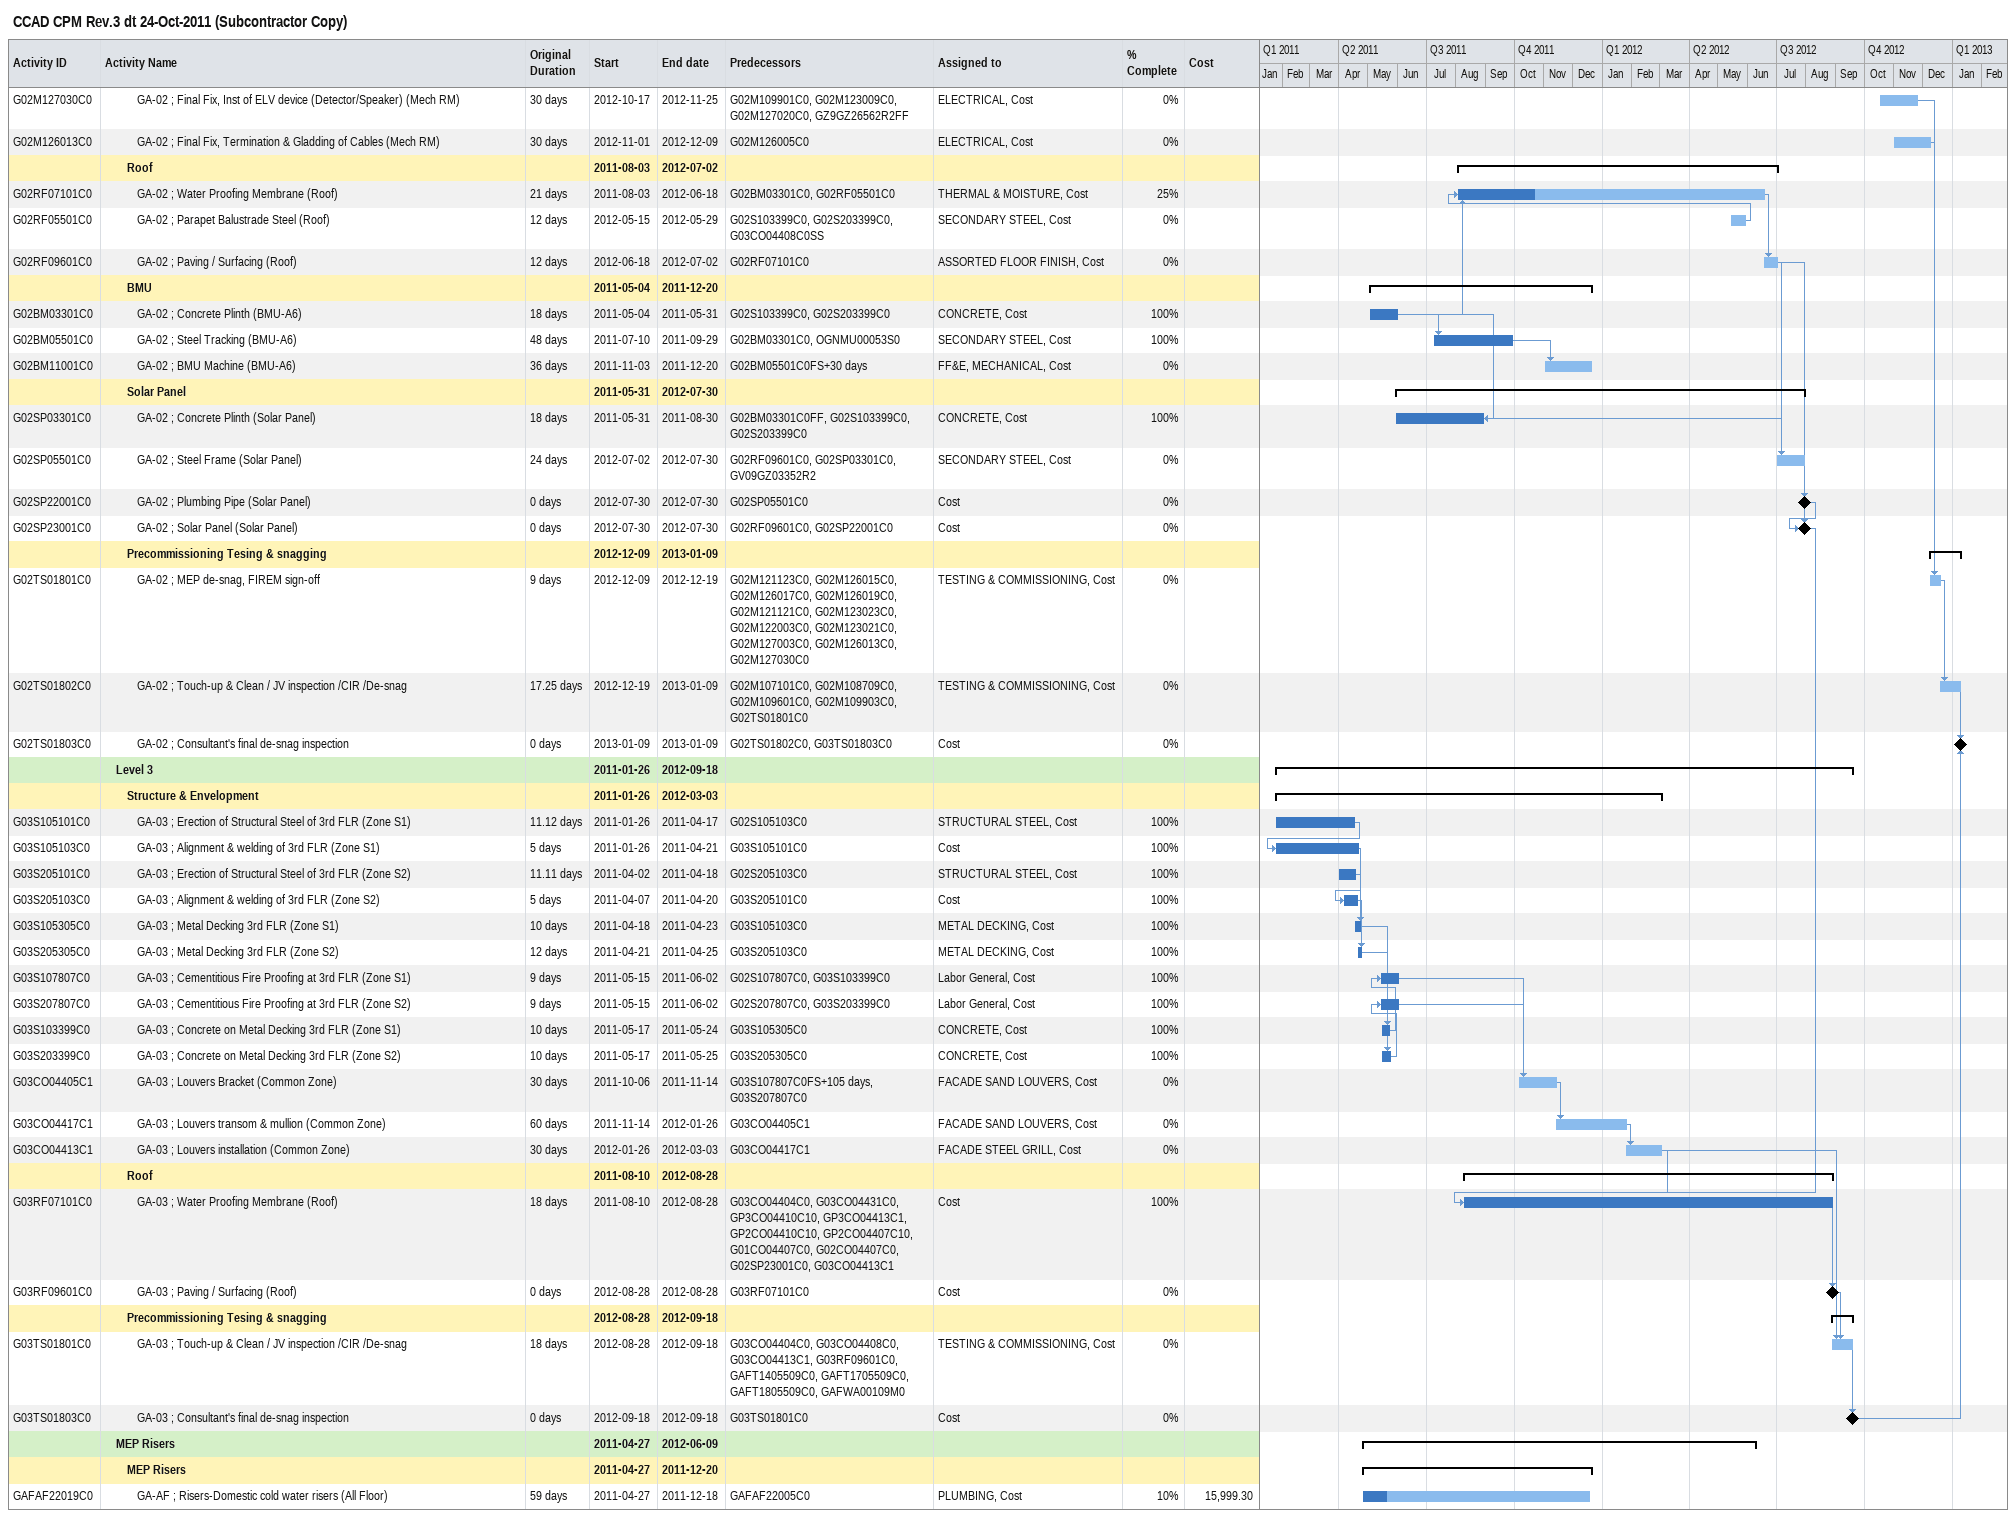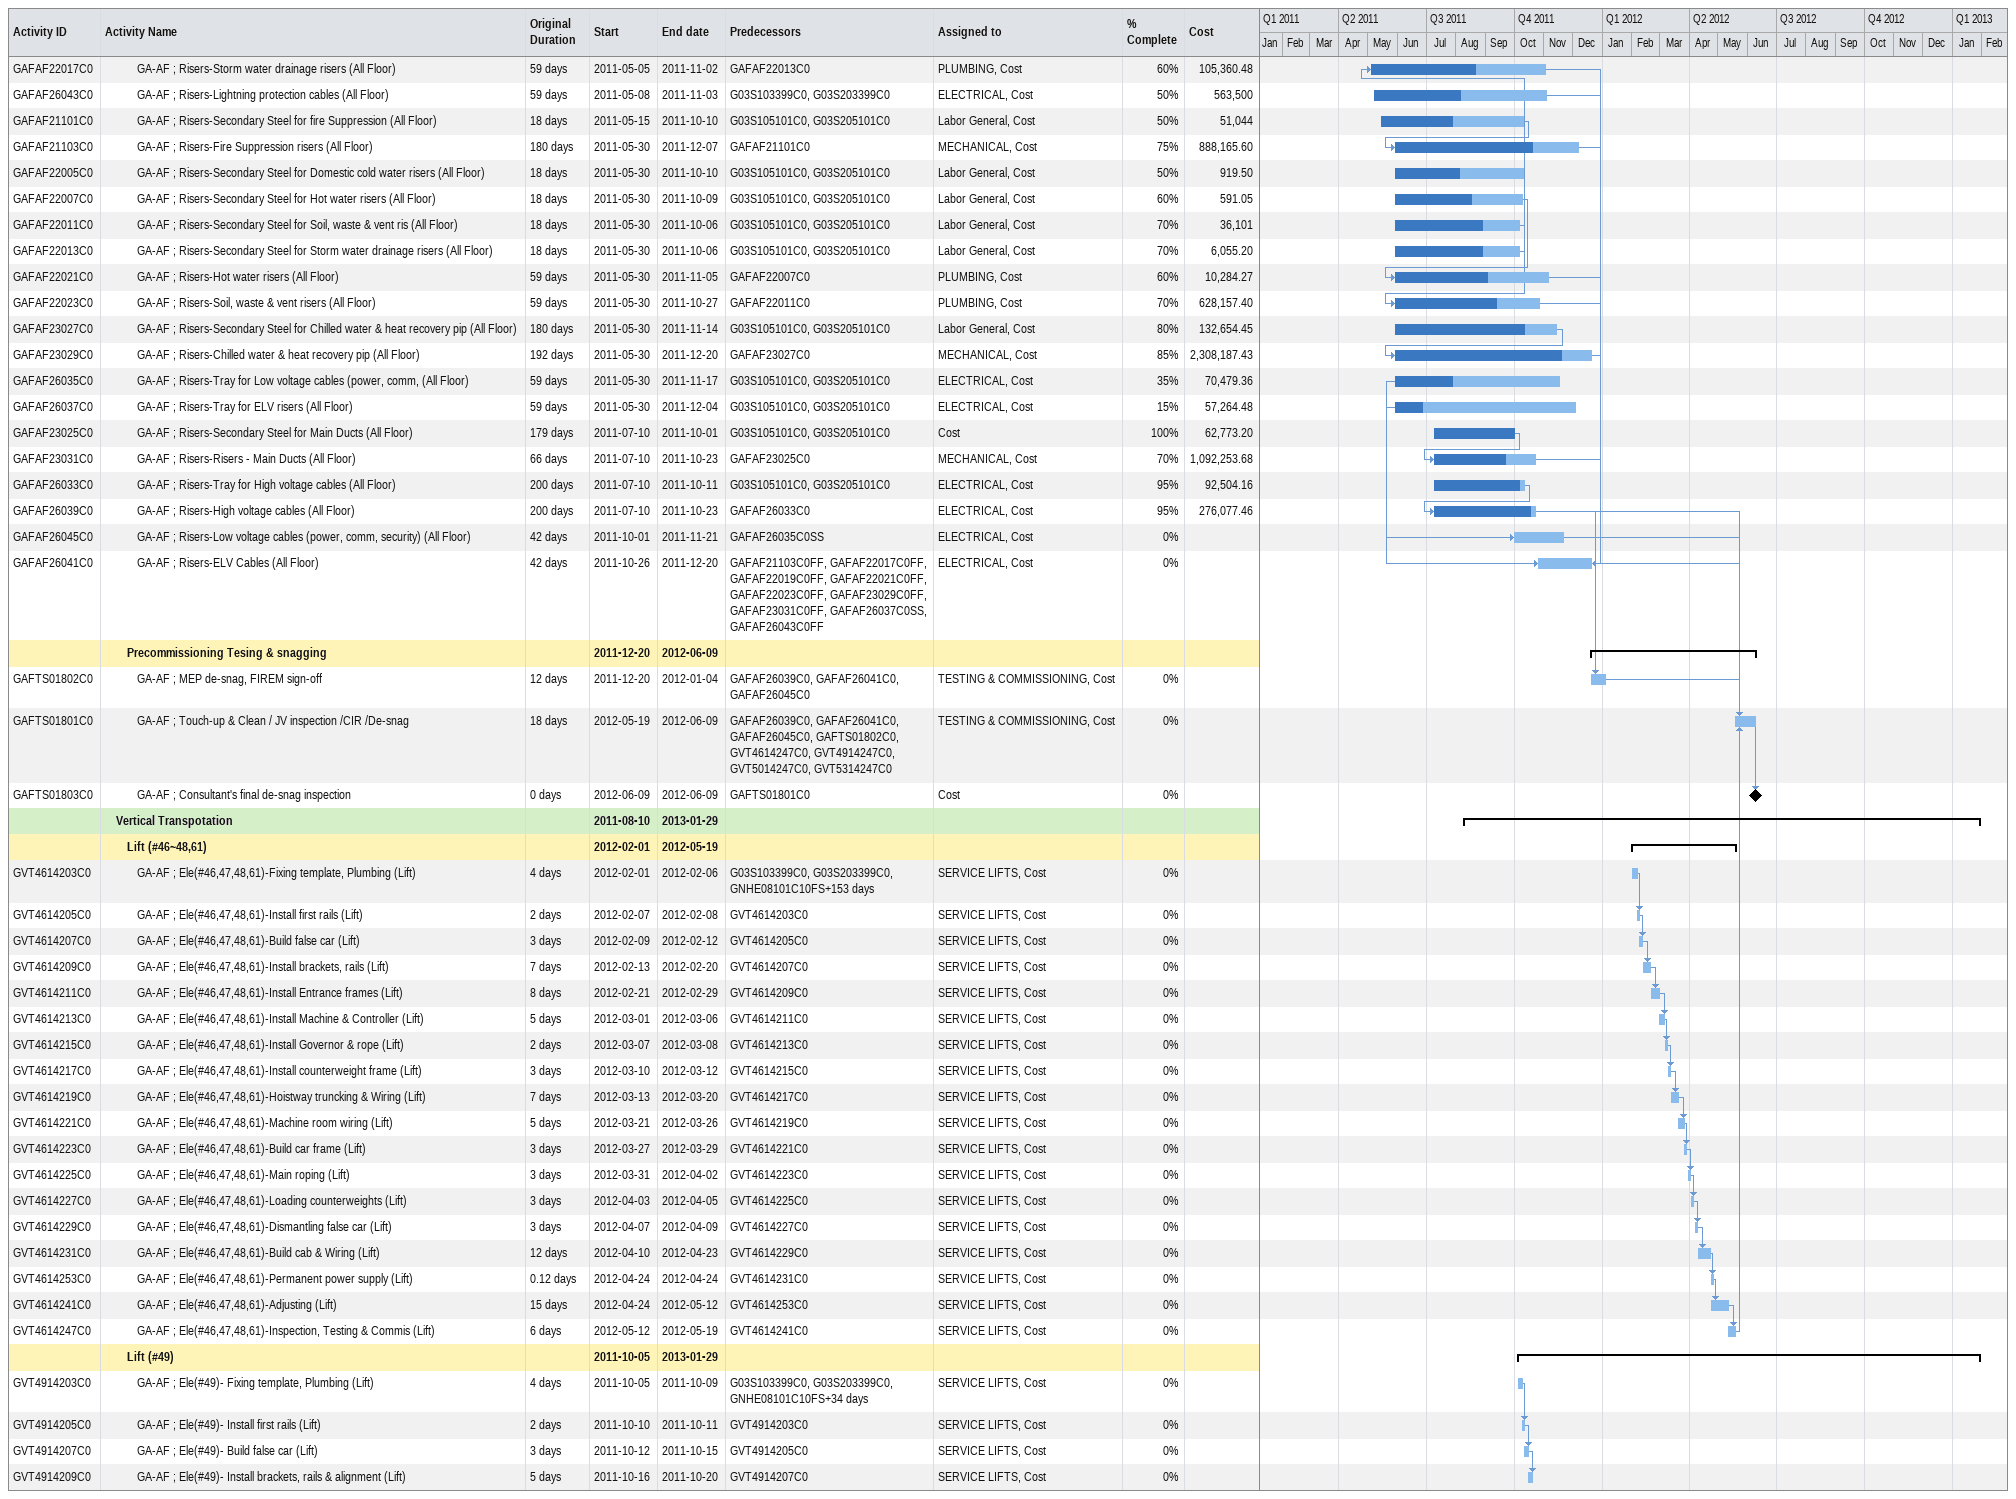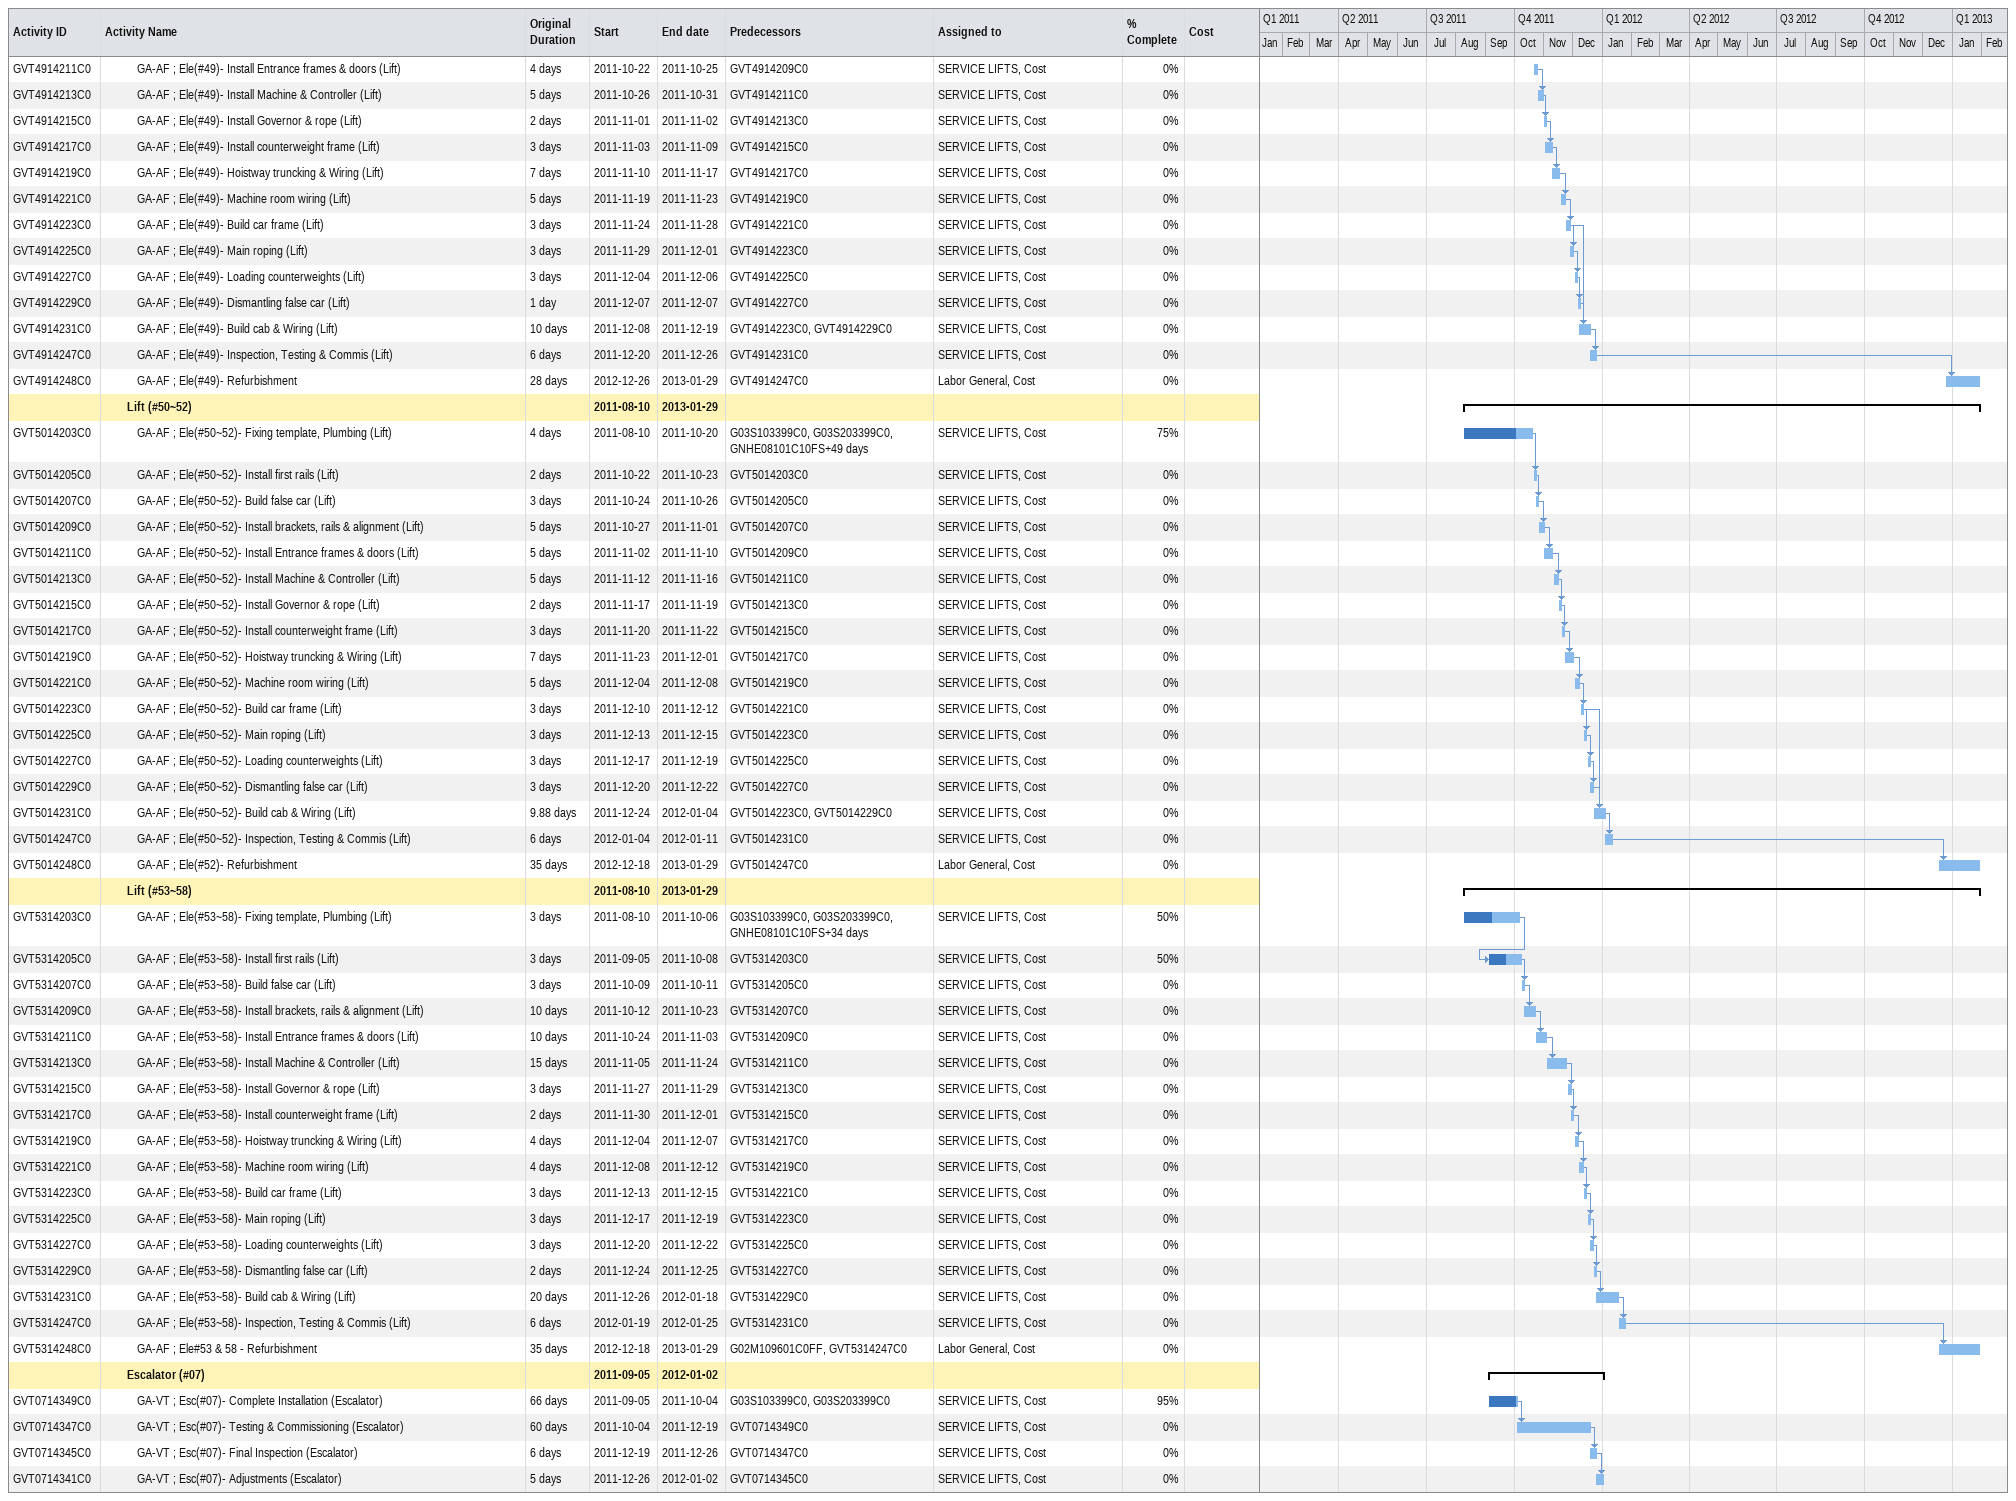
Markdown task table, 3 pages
CCAD CPM Rev.3 dt 24-Oct-2011 (Subcontractor Copy)

| ID | Level | Task | Original duration | Start | Finish | Predecessors | Resources | % complete | Cost |
|---|---|---|---|---|---|---|---|---|---|
| G02M127030C0 | 4 | GA-02 ; Final Fix, Inst of ELV device (Detector/Speaker) (Mech RM) | 30d | 2012-10-17 | 2012-11-25 | G02M109901C0, G02M123009C0, G02M127020C0, GZ9GZ26562R2FF | ELECTRICAL, Cost | 0 |  |
| G02M126013C0 | 4 | GA-02 ; Final Fix, Termination & Gladding of Cables (Mech RM) | 30d | 2012-11-01 | 2012-12-09 | G02M126005C0 | ELECTRICAL, Cost | 0 |  |
|  | 3 | **Roof** |  | 2011-08-03 | 2012-07-02 |  |  |  |  |
| G02RF07101C0 | 4 | GA-02 ; Water Proofing Membrane (Roof) | 21d | 2011-08-03 | 2012-06-18 | G02BM03301C0, G02RF05501C0 | THERMAL & MOISTURE, Cost | 25 |  |
| G02RF05501C0 | 4 | GA-02 ; Parapet Balustrade Steel (Roof) | 12d | 2012-05-15 | 2012-05-29 | G02S103399C0, G02S203399C0, G03CO04408C0SS | SECONDARY STEEL, Cost | 0 |  |
| G02RF09601C0 | 4 | GA-02 ; Paving / Surfacing (Roof) | 12d | 2012-06-18 | 2012-07-02 | G02RF07101C0 | ASSORTED FLOOR FINISH, Cost | 0 |  |
|  | 3 | **BMU** |  | 2011-05-04 | 2011-12-20 |  |  |  |  |
| G02BM03301C0 | 4 | GA-02 ; Concrete Plinth (BMU-A6) | 18d | 2011-05-04 | 2011-05-31 | G02S103399C0, G02S203399C0 | CONCRETE, Cost | 100 |  |
| G02BM05501C0 | 4 | GA-02 ; Steel Tracking (BMU-A6) | 48d | 2011-07-10 | 2011-09-29 | G02BM03301C0, OGNMU00053S0 | SECONDARY STEEL, Cost | 100 |  |
| G02BM11001C0 | 4 | GA-02 ; BMU Machine (BMU-A6) | 36d | 2011-11-03 | 2011-12-20 | G02BM05501C0FS+30d | FF&E, MECHANICAL, Cost | 0 |  |
|  | 3 | **Solar Panel** |  | 2011-05-31 | 2012-07-30 |  |  |  |  |
| G02SP03301C0 | 4 | GA-02 ; Concrete Plinth (Solar Panel) | 18d | 2011-05-31 | 2011-08-30 | G02BM03301C0FF, G02S103399C0, G02S203399C0 | CONCRETE, Cost | 100 |  |
| G02SP05501C0 | 4 | GA-02 ; Steel Frame (Solar Panel) | 24d | 2012-07-02 | 2012-07-30 | G02RF09601C0, G02SP03301C0, GV09GZ03352R2 | SECONDARY STEEL, Cost | 0 |  |
| G02SP22001C0 | 4 | GA-02 ; Plumbing Pipe (Solar Panel) | 0d | 2012-07-30 | 2012-07-30 | G02SP05501C0 | Cost | 0 |  |
| G02SP23001C0 | 4 | GA-02 ; Solar Panel (Solar Panel) | 0d | 2012-07-30 | 2012-07-30 | G02RF09601C0, G02SP22001C0 | Cost | 0 |  |
|  | 3 | **Precommissioning Tesing & snagging** |  | 2012-12-09 | 2013-01-09 |  |  |  |  |
| G02TS01801C0 | 4 | GA-02 ; MEP de-snag, FIREM sign-off | 9d | 2012-12-09 | 2012-12-19 | G02M121123C0, G02M126015C0, G02M126017C0, G02M126019C0, G02M121121C0, G02M123023C0, G02M122003C0, G02M123021C0, G02M127003C0, G02M126013C0, G02M127030C0 | TESTING & COMMISSIONING, Cost | 0 |  |
| G02TS01802C0 | 4 | GA-02 ; Touch-up & Clean / JV inspection /CIR /De-snag | 17.25d | 2012-12-19 | 2013-01-09 | G02M107101C0, G02M108709C0, G02M109601C0, G02M109903C0, G02TS01801C0 | TESTING & COMMISSIONING, Cost | 0 |  |
| G02TS01803C0 | 4 | GA-02 ; Consultant's final de-snag inspection | 0d | 2013-01-09 | 2013-01-09 | G02TS01802C0, G03TS01803C0 | Cost | 0 |  |
|  | 2 | **Level 3** |  | 2011-01-26 | 2012-09-18 |  |  |  |  |
|  | 3 | **Structure & Envelopment** |  | 2011-01-26 | 2012-03-03 |  |  |  |  |
| G03S105101C0 | 4 | GA-03 ; Erection of Structural Steel of 3rd FLR (Zone S1) | 11.12d | 2011-01-26 | 2011-04-17 | G02S105103C0 | STRUCTURAL STEEL, Cost | 100 |  |
| G03S105103C0 | 4 | GA-03 ; Alignment & welding of 3rd FLR (Zone S1) | 5d | 2011-01-26 | 2011-04-21 | G03S105101C0 | Cost | 100 |  |
| G03S205101C0 | 4 | GA-03 ; Erection of Structural Steel of 3rd FLR (Zone S2) | 11.11d | 2011-04-02 | 2011-04-18 | G02S205103C0 | STRUCTURAL STEEL, Cost | 100 |  |
| G03S205103C0 | 4 | GA-03 ; Alignment & welding of 3rd FLR (Zone S2) | 5d | 2011-04-07 | 2011-04-20 | G03S205101C0 | Cost | 100 |  |
| G03S105305C0 | 4 | GA-03 ; Metal Decking 3rd FLR (Zone S1) | 10d | 2011-04-18 | 2011-04-23 | G03S105103C0 | METAL DECKING, Cost | 100 |  |
| G03S205305C0 | 4 | GA-03 ; Metal Decking 3rd FLR (Zone S2) | 12d | 2011-04-21 | 2011-04-25 | G03S205103C0 | METAL DECKING, Cost | 100 |  |
| G03S107807C0 | 4 | GA-03 ; Cementitious Fire Proofing at 3rd FLR (Zone S1) | 9d | 2011-05-15 | 2011-06-02 | G02S107807C0, G03S103399C0 | Labor General, Cost | 100 |  |
| G03S207807C0 | 4 | GA-03 ; Cementitious Fire Proofing at 3rd FLR (Zone S2) | 9d | 2011-05-15 | 2011-06-02 | G02S207807C0, G03S203399C0 | Labor General, Cost | 100 |  |
| G03S103399C0 | 4 | GA-03 ; Concrete on Metal Decking 3rd FLR (Zone S1) | 10d | 2011-05-17 | 2011-05-24 | G03S105305C0 | CONCRETE, Cost | 100 |  |
| G03S203399C0 | 4 | GA-03 ; Concrete on Metal Decking 3rd FLR (Zone S2) | 10d | 2011-05-17 | 2011-05-25 | G03S205305C0 | CONCRETE, Cost | 100 |  |
| G03CO04405C1 | 4 | GA-03 ; Louvers Bracket (Common Zone) | 30d | 2011-10-06 | 2011-11-14 | G03S107807C0FS+105d, G03S207807C0 | FACADE SAND LOUVERS, Cost | 0 |  |
| G03CO04417C1 | 4 | GA-03 ; Louvers transom & mullion (Common Zone) | 60d | 2011-11-14 | 2012-01-26 | G03CO04405C1 | FACADE SAND LOUVERS, Cost | 0 |  |
| G03CO04413C1 | 4 | GA-03 ; Louvers installation (Common Zone) | 30d | 2012-01-26 | 2012-03-03 | G03CO04417C1 | FACADE STEEL GRILL, Cost | 0 |  |
|  | 3 | **Roof** |  | 2011-08-10 | 2012-08-28 |  |  |  |  |
| G03RF07101C0 | 4 | GA-03 ; Water Proofing Membrane (Roof) | 18d | 2011-08-10 | 2012-08-28 | G03CO04404C0, G03CO04431C0, GP3CO04410C10, GP3CO04413C1, GP2CO04410C10, GP2CO04407C10, G01CO04407C0, G02CO04407C0, G02SP23001C0, G03CO04413C1 | Cost | 100 |  |
| G03RF09601C0 | 4 | GA-03 ; Paving / Surfacing (Roof) | 0d | 2012-08-28 | 2012-08-28 | G03RF07101C0 | Cost | 0 |  |
|  | 3 | **Precommissioning Tesing & snagging** |  | 2012-08-28 | 2012-09-18 |  |  |  |  |
| G03TS01801C0 | 4 | GA-03 ; Touch-up & Clean / JV inspection /CIR /De-snag | 18d | 2012-08-28 | 2012-09-18 | G03CO04404C0, G03CO04408C0, G03CO04413C1, G03RF09601C0, GAFT1405509C0, GAFT1705509C0, GAFT1805509C0, GAFWA00109M0 | TESTING & COMMISSIONING, Cost | 0 |  |
| G03TS01803C0 | 4 | GA-03 ; Consultant's final de-snag inspection | 0d | 2012-09-18 | 2012-09-18 | G03TS01801C0 | Cost | 0 |  |
|  | 2 | **MEP Risers** |  | 2011-04-27 | 2012-06-09 |  |  |  |  |
|  | 3 | **MEP Risers** |  | 2011-04-27 | 2011-12-20 |  |  |  |  |
| GAFAF22019C0 | 4 | GA-AF ; Risers-Domestic cold water risers (All Floor) | 59d | 2011-04-27 | 2011-12-18 | GAFAF22005C0 | PLUMBING, Cost | 10 | 15999.30 |
| GAFAF22017C0 | 4 | GA-AF ; Risers-Storm water drainage risers (All Floor) | 59d | 2011-05-05 | 2011-11-02 | GAFAF22013C0 | PLUMBING, Cost | 60 | 105360.48 |
| GAFAF26043C0 | 4 | GA-AF ; Risers-Lightning protection cables (All Floor) | 59d | 2011-05-08 | 2011-11-03 | G03S103399C0, G03S203399C0 | ELECTRICAL, Cost | 50 | 563500 |
| GAFAF21101C0 | 4 | GA-AF ; Risers-Secondary Steel for fire Suppression (All Floor) | 18d | 2011-05-15 | 2011-10-10 | G03S105101C0, G03S205101C0 | Labor General, Cost | 50 | 51044 |
| GAFAF21103C0 | 4 | GA-AF ; Risers-Fire Suppression risers (All Floor) | 180d | 2011-05-30 | 2011-12-07 | GAFAF21101C0 | MECHANICAL, Cost | 75 | 888165.60 |
| GAFAF22005C0 | 4 | GA-AF ; Risers-Secondary Steel for Domestic cold water risers (All Floor) | 18d | 2011-05-30 | 2011-10-10 | G03S105101C0, G03S205101C0 | Labor General, Cost | 50 | 919.50 |
| GAFAF22007C0 | 4 | GA-AF ; Risers-Secondary Steel for Hot water risers (All Floor) | 18d | 2011-05-30 | 2011-10-09 | G03S105101C0, G03S205101C0 | Labor General, Cost | 60 | 591.05 |
| GAFAF22011C0 | 4 | GA-AF ; Risers-Secondary Steel for Soil, waste & vent ris (All Floor) | 18d | 2011-05-30 | 2011-10-06 | G03S105101C0, G03S205101C0 | Labor General, Cost | 70 | 36101 |
| GAFAF22013C0 | 4 | GA-AF ; Risers-Secondary Steel for Storm water drainage risers (All Floor) | 18d | 2011-05-30 | 2011-10-06 | G03S105101C0, G03S205101C0 | Labor General, Cost | 70 | 6055.20 |
| GAFAF22021C0 | 4 | GA-AF ; Risers-Hot water risers (All Floor) | 59d | 2011-05-30 | 2011-11-05 | GAFAF22007C0 | PLUMBING, Cost | 60 | 10284.27 |
| GAFAF22023C0 | 4 | GA-AF ; Risers-Soil, waste & vent risers (All Floor) | 59d | 2011-05-30 | 2011-10-27 | GAFAF22011C0 | PLUMBING, Cost | 70 | 628157.40 |
| GAFAF23027C0 | 4 | GA-AF ; Risers-Secondary Steel for Chilled water & heat recovery pip (All Floor) | 180d | 2011-05-30 | 2011-11-14 | G03S105101C0, G03S205101C0 | Labor General, Cost | 80 | 132654.45 |
| GAFAF23029C0 | 4 | GA-AF ; Risers-Chilled water & heat recovery pip (All Floor) | 192d | 2011-05-30 | 2011-12-20 | GAFAF23027C0 | MECHANICAL, Cost | 85 | 2308187.43 |
| GAFAF26035C0 | 4 | GA-AF ; Risers-Tray for Low voltage cables (power, comm, (All Floor) | 59d | 2011-05-30 | 2011-11-17 | G03S105101C0, G03S205101C0 | ELECTRICAL, Cost | 35 | 70479.36 |
| GAFAF26037C0 | 4 | GA-AF ; Risers-Tray for ELV risers (All Floor) | 59d | 2011-05-30 | 2011-12-04 | G03S105101C0, G03S205101C0 | ELECTRICAL, Cost | 15 | 57264.48 |
| GAFAF23025C0 | 4 | GA-AF ; Risers-Secondary Steel for Main Ducts (All Floor) | 179d | 2011-07-10 | 2011-10-01 | G03S105101C0, G03S205101C0 | Cost | 100 | 62773.20 |
| GAFAF23031C0 | 4 | GA-AF ; Risers-Risers - Main Ducts (All Floor) | 66d | 2011-07-10 | 2011-10-23 | GAFAF23025C0 | MECHANICAL, Cost | 70 | 1092253.68 |
| GAFAF26033C0 | 4 | GA-AF ; Risers-Tray for High voltage cables (All Floor) | 200d | 2011-07-10 | 2011-10-11 | G03S105101C0, G03S205101C0 | ELECTRICAL, Cost | 95 | 92504.16 |
| GAFAF26039C0 | 4 | GA-AF ; Risers-High voltage cables (All Floor) | 200d | 2011-07-10 | 2011-10-23 | GAFAF26033C0 | ELECTRICAL, Cost | 95 | 276077.46 |
| GAFAF26045C0 | 4 | GA-AF ; Risers-Low voltage cables (power, comm, security) (All Floor) | 42d | 2011-10-01 | 2011-11-21 | GAFAF26035C0SS | ELECTRICAL, Cost | 0 |  |
| GAFAF26041C0 | 4 | GA-AF ; Risers-ELV Cables (All Floor) | 42d | 2011-10-26 | 2011-12-20 | GAFAF21103C0FF, GAFAF22017C0FF, GAFAF22019C0FF, GAFAF22021C0FF, GAFAF22023C0FF, GAFAF23029C0FF, GAFAF23031C0FF, GAFAF26037C0SS, GAFAF26043C0FF | ELECTRICAL, Cost | 0 |  |
|  | 3 | **Precommissioning Tesing & snagging** |  | 2011-12-20 | 2012-06-09 |  |  |  |  |
| GAFTS01802C0 | 4 | GA-AF ; MEP de-snag, FIREM sign-off | 12d | 2011-12-20 | 2012-01-04 | GAFAF26039C0, GAFAF26041C0, GAFAF26045C0 | TESTING & COMMISSIONING, Cost | 0 |  |
| GAFTS01801C0 | 4 | GA-AF ; Touch-up & Clean / JV inspection /CIR /De-snag | 18d | 2012-05-19 | 2012-06-09 | GAFAF26039C0, GAFAF26041C0, GAFAF26045C0, GAFTS01802C0, GVT4614247C0, GVT4914247C0, GVT5014247C0, GVT5314247C0 | TESTING & COMMISSIONING, Cost | 0 |  |
| GAFTS01803C0 | 4 | GA-AF ; Consultant's final de-snag inspection | 0d | 2012-06-09 | 2012-06-09 | GAFTS01801C0 | Cost | 0 |  |
|  | 2 | **Vertical Transpotation** |  | 2011-08-10 | 2013-01-29 |  |  |  |  |
|  | 3 | **Lift (#46~48,61)** |  | 2012-02-01 | 2012-05-19 |  |  |  |  |
| GVT4614203C0 | 4 | GA-AF ; Ele(#46,47,48,61)-Fixing template, Plumbing (Lift) | 4d | 2012-02-01 | 2012-02-06 | G03S103399C0, G03S203399C0, GNHE08101C10FS+153d | SERVICE LIFTS, Cost | 0 |  |
| GVT4614205C0 | 4 | GA-AF ; Ele(#46,47,48,61)-Install first rails (Lift) | 2d | 2012-02-07 | 2012-02-08 | GVT4614203C0 | SERVICE LIFTS, Cost | 0 |  |
| GVT4614207C0 | 4 | GA-AF ; Ele(#46,47,48,61)-Build false car (Lift) | 3d | 2012-02-09 | 2012-02-12 | GVT4614205C0 | SERVICE LIFTS, Cost | 0 |  |
| GVT4614209C0 | 4 | GA-AF ; Ele(#46,47,48,61)-Install brackets, rails (Lift) | 7d | 2012-02-13 | 2012-02-20 | GVT4614207C0 | SERVICE LIFTS, Cost | 0 |  |
| GVT4614211C0 | 4 | GA-AF ; Ele(#46,47,48,61)-Install Entrance frames (Lift) | 8d | 2012-02-21 | 2012-02-29 | GVT4614209C0 | SERVICE LIFTS, Cost | 0 |  |
| GVT4614213C0 | 4 | GA-AF ; Ele(#46,47,48,61)-Install Machine & Controller (Lift) | 5d | 2012-03-01 | 2012-03-06 | GVT4614211C0 | SERVICE LIFTS, Cost | 0 |  |
| GVT4614215C0 | 4 | GA-AF ; Ele(#46,47,48,61)-Install Governor & rope (Lift) | 2d | 2012-03-07 | 2012-03-08 | GVT4614213C0 | SERVICE LIFTS, Cost | 0 |  |
| GVT4614217C0 | 4 | GA-AF ; Ele(#46,47,48,61)-Install counterweight frame (Lift) | 3d | 2012-03-10 | 2012-03-12 | GVT4614215C0 | SERVICE LIFTS, Cost | 0 |  |
| GVT4614219C0 | 4 | GA-AF ; Ele(#46,47,48,61)-Hoistway truncking & Wiring (Lift) | 7d | 2012-03-13 | 2012-03-20 | GVT4614217C0 | SERVICE LIFTS, Cost | 0 |  |
| GVT4614221C0 | 4 | GA-AF ; Ele(#46,47,48,61)-Machine room wiring (Lift) | 5d | 2012-03-21 | 2012-03-26 | GVT4614219C0 | SERVICE LIFTS, Cost | 0 |  |
| GVT4614223C0 | 4 | GA-AF ; Ele(#46,47,48,61)-Build car frame (Lift) | 3d | 2012-03-27 | 2012-03-29 | GVT4614221C0 | SERVICE LIFTS, Cost | 0 |  |
| GVT4614225C0 | 4 | GA-AF ; Ele(#46,47,48,61)-Main roping (Lift) | 3d | 2012-03-31 | 2012-04-02 | GVT4614223C0 | SERVICE LIFTS, Cost | 0 |  |
| GVT4614227C0 | 4 | GA-AF ; Ele(#46,47,48,61)-Loading counterweights (Lift) | 3d | 2012-04-03 | 2012-04-05 | GVT4614225C0 | SERVICE LIFTS, Cost | 0 |  |
| GVT4614229C0 | 4 | GA-AF ; Ele(#46,47,48,61)-Dismantling false car (Lift) | 3d | 2012-04-07 | 2012-04-09 | GVT4614227C0 | SERVICE LIFTS, Cost | 0 |  |
| GVT4614231C0 | 4 | GA-AF ; Ele(#46,47,48,61)-Build cab & Wiring (Lift) | 12d | 2012-04-10 | 2012-04-23 | GVT4614229C0 | SERVICE LIFTS, Cost | 0 |  |
| GVT4614253C0 | 4 | GA-AF ; Ele(#46,47,48,61)-Permanent power supply (Lift) | 0.12d | 2012-04-24 | 2012-04-24 | GVT4614231C0 | SERVICE LIFTS, Cost | 0 |  |
| GVT4614241C0 | 4 | GA-AF ; Ele(#46,47,48,61)-Adjusting (Lift) | 15d | 2012-04-24 | 2012-05-12 | GVT4614253C0 | SERVICE LIFTS, Cost | 0 |  |
| GVT4614247C0 | 4 | GA-AF ; Ele(#46,47,48,61)-Inspection, Testing & Commis (Lift) | 6d | 2012-05-12 | 2012-05-19 | GVT4614241C0 | SERVICE LIFTS, Cost | 0 |  |
|  | 3 | **Lift (#49)** |  | 2011-10-05 | 2013-01-29 |  |  |  |  |
| GVT4914203C0 | 4 | GA-AF ; Ele(#49)- Fixing template, Plumbing (Lift) | 4d | 2011-10-05 | 2011-10-09 | G03S103399C0, G03S203399C0, GNHE08101C10FS+34d | SERVICE LIFTS, Cost | 0 |  |
| GVT4914205C0 | 4 | GA-AF ; Ele(#49)- Install first rails (Lift) | 2d | 2011-10-10 | 2011-10-11 | GVT4914203C0 | SERVICE LIFTS, Cost | 0 |  |
| GVT4914207C0 | 4 | GA-AF ; Ele(#49)- Build false car (Lift) | 3d | 2011-10-12 | 2011-10-15 | GVT4914205C0 | SERVICE LIFTS, Cost | 0 |  |
| GVT4914209C0 | 4 | GA-AF ; Ele(#49)- Install brackets, rails & alignment (Lift) | 5d | 2011-10-16 | 2011-10-20 | GVT4914207C0 | SERVICE LIFTS, Cost | 0 |  |
| GVT4914211C0 | 4 | GA-AF ; Ele(#49)- Install Entrance frames & doors (Lift) | 4d | 2011-10-22 | 2011-10-25 | GVT4914209C0 | SERVICE LIFTS, Cost | 0 |  |
| GVT4914213C0 | 4 | GA-AF ; Ele(#49)- Install Machine & Controller (Lift) | 5d | 2011-10-26 | 2011-10-31 | GVT4914211C0 | SERVICE LIFTS, Cost | 0 |  |
| GVT4914215C0 | 4 | GA-AF ; Ele(#49)- Install Governor & rope (Lift) | 2d | 2011-11-01 | 2011-11-02 | GVT4914213C0 | SERVICE LIFTS, Cost | 0 |  |
| GVT4914217C0 | 4 | GA-AF ; Ele(#49)- Install counterweight frame (Lift) | 3d | 2011-11-03 | 2011-11-09 | GVT4914215C0 | SERVICE LIFTS, Cost | 0 |  |
| GVT4914219C0 | 4 | GA-AF ; Ele(#49)- Hoistway truncking & Wiring (Lift) | 7d | 2011-11-10 | 2011-11-17 | GVT4914217C0 | SERVICE LIFTS, Cost | 0 |  |
| GVT4914221C0 | 4 | GA-AF ; Ele(#49)- Machine room wiring (Lift) | 5d | 2011-11-19 | 2011-11-23 | GVT4914219C0 | SERVICE LIFTS, Cost | 0 |  |
| GVT4914223C0 | 4 | GA-AF ; Ele(#49)- Build car frame (Lift) | 3d | 2011-11-24 | 2011-11-28 | GVT4914221C0 | SERVICE LIFTS, Cost | 0 |  |
| GVT4914225C0 | 4 | GA-AF ; Ele(#49)- Main roping (Lift) | 3d | 2011-11-29 | 2011-12-01 | GVT4914223C0 | SERVICE LIFTS, Cost | 0 |  |
| GVT4914227C0 | 4 | GA-AF ; Ele(#49)- Loading counterweights (Lift) | 3d | 2011-12-04 | 2011-12-06 | GVT4914225C0 | SERVICE LIFTS, Cost | 0 |  |
| GVT4914229C0 | 4 | GA-AF ; Ele(#49)- Dismantling false car (Lift) | 1d | 2011-12-07 | 2011-12-07 | GVT4914227C0 | SERVICE LIFTS, Cost | 0 |  |
| GVT4914231C0 | 4 | GA-AF ; Ele(#49)- Build cab & Wiring (Lift) | 10d | 2011-12-08 | 2011-12-19 | GVT4914223C0, GVT4914229C0 | SERVICE LIFTS, Cost | 0 |  |
| GVT4914247C0 | 4 | GA-AF ; Ele(#49)- Inspection, Testing & Commis (Lift) | 6d | 2011-12-20 | 2011-12-26 | GVT4914231C0 | SERVICE LIFTS, Cost | 0 |  |
| GVT4914248C0 | 4 | GA-AF ; Ele(#49)- Refurbishment | 28d | 2012-12-26 | 2013-01-29 | GVT4914247C0 | Labor General, Cost | 0 |  |
|  | 3 | **Lift (#50~52)** |  | 2011-08-10 | 2013-01-29 |  |  |  |  |
| GVT5014203C0 | 4 | GA-AF ; Ele(#50~52)- Fixing template, Plumbing (Lift) | 4d | 2011-08-10 | 2011-10-20 | G03S103399C0, G03S203399C0, GNHE08101C10FS+49d | SERVICE LIFTS, Cost | 75 |  |
| GVT5014205C0 | 4 | GA-AF ; Ele(#50~52)- Install first rails (Lift) | 2d | 2011-10-22 | 2011-10-23 | GVT5014203C0 | SERVICE LIFTS, Cost | 0 |  |
| GVT5014207C0 | 4 | GA-AF ; Ele(#50~52)- Build false car (Lift) | 3d | 2011-10-24 | 2011-10-26 | GVT5014205C0 | SERVICE LIFTS, Cost | 0 |  |
| GVT5014209C0 | 4 | GA-AF ; Ele(#50~52)- Install brackets, rails & alignment (Lift) | 5d | 2011-10-27 | 2011-11-01 | GVT5014207C0 | SERVICE LIFTS, Cost | 0 |  |
| GVT5014211C0 | 4 | GA-AF ; Ele(#50~52)- Install Entrance frames & doors (Lift) | 5d | 2011-11-02 | 2011-11-10 | GVT5014209C0 | SERVICE LIFTS, Cost | 0 |  |
| GVT5014213C0 | 4 | GA-AF ; Ele(#50~52)- Install Machine & Controller (Lift) | 5d | 2011-11-12 | 2011-11-16 | GVT5014211C0 | SERVICE LIFTS, Cost | 0 |  |
| GVT5014215C0 | 4 | GA-AF ; Ele(#50~52)- Install Governor & rope (Lift) | 2d | 2011-11-17 | 2011-11-19 | GVT5014213C0 | SERVICE LIFTS, Cost | 0 |  |
| GVT5014217C0 | 4 | GA-AF ; Ele(#50~52)- Install counterweight frame (Lift) | 3d | 2011-11-20 | 2011-11-22 | GVT5014215C0 | SERVICE LIFTS, Cost | 0 |  |
| GVT5014219C0 | 4 | GA-AF ; Ele(#50~52)- Hoistway truncking & Wiring (Lift) | 7d | 2011-11-23 | 2011-12-01 | GVT5014217C0 | SERVICE LIFTS, Cost | 0 |  |
| GVT5014221C0 | 4 | GA-AF ; Ele(#50~52)- Machine room wiring (Lift) | 5d | 2011-12-04 | 2011-12-08 | GVT5014219C0 | SERVICE LIFTS, Cost | 0 |  |
| GVT5014223C0 | 4 | GA-AF ; Ele(#50~52)- Build car frame (Lift) | 3d | 2011-12-10 | 2011-12-12 | GVT5014221C0 | SERVICE LIFTS, Cost | 0 |  |
| GVT5014225C0 | 4 | GA-AF ; Ele(#50~52)- Main roping (Lift) | 3d | 2011-12-13 | 2011-12-15 | GVT5014223C0 | SERVICE LIFTS, Cost | 0 |  |
| GVT5014227C0 | 4 | GA-AF ; Ele(#50~52)- Loading counterweights (Lift) | 3d | 2011-12-17 | 2011-12-19 | GVT5014225C0 | SERVICE LIFTS, Cost | 0 |  |
| GVT5014229C0 | 4 | GA-AF ; Ele(#50~52)- Dismantling false car (Lift) | 3d | 2011-12-20 | 2011-12-22 | GVT5014227C0 | SERVICE LIFTS, Cost | 0 |  |
| GVT5014231C0 | 4 | GA-AF ; Ele(#50~52)- Build cab & Wiring (Lift) | 9.88d | 2011-12-24 | 2012-01-04 | GVT5014223C0, GVT5014229C0 | SERVICE LIFTS, Cost | 0 |  |
| GVT5014247C0 | 4 | GA-AF ; Ele(#50~52)- Inspection, Testing & Commis (Lift) | 6d | 2012-01-04 | 2012-01-11 | GVT5014231C0 | SERVICE LIFTS, Cost | 0 |  |
| GVT5014248C0 | 4 | GA-AF ; Ele(#52)- Refurbishment | 35d | 2012-12-18 | 2013-01-29 | GVT5014247C0 | Labor General, Cost | 0 |  |
|  | 3 | **Lift (#53~58)** |  | 2011-08-10 | 2013-01-29 |  |  |  |  |
| GVT5314203C0 | 4 | GA-AF ; Ele(#53~58)- Fixing template, Plumbing (Lift) | 3d | 2011-08-10 | 2011-10-06 | G03S103399C0, G03S203399C0, GNHE08101C10FS+34d | SERVICE LIFTS, Cost | 50 |  |
| GVT5314205C0 | 4 | GA-AF ; Ele(#53~58)- Install first rails (Lift) | 3d | 2011-09-05 | 2011-10-08 | GVT5314203C0 | SERVICE LIFTS, Cost | 50 |  |
| GVT5314207C0 | 4 | GA-AF ; Ele(#53~58)- Build false car (Lift) | 3d | 2011-10-09 | 2011-10-11 | GVT5314205C0 | SERVICE LIFTS, Cost | 0 |  |
| GVT5314209C0 | 4 | GA-AF ; Ele(#53~58)- Install brackets, rails & alignment (Lift) | 10d | 2011-10-12 | 2011-10-23 | GVT5314207C0 | SERVICE LIFTS, Cost | 0 |  |
| GVT5314211C0 | 4 | GA-AF ; Ele(#53~58)- Install Entrance frames & doors (Lift) | 10d | 2011-10-24 | 2011-11-03 | GVT5314209C0 | SERVICE LIFTS, Cost | 0 |  |
| GVT5314213C0 | 4 | GA-AF ; Ele(#53~58)- Install Machine & Controller (Lift) | 15d | 2011-11-05 | 2011-11-24 | GVT5314211C0 | SERVICE LIFTS, Cost | 0 |  |
| GVT5314215C0 | 4 | GA-AF ; Ele(#53~58)- Install Governor & rope (Lift) | 3d | 2011-11-27 | 2011-11-29 | GVT5314213C0 | SERVICE LIFTS, Cost | 0 |  |
| GVT5314217C0 | 4 | GA-AF ; Ele(#53~58)- Install counterweight frame (Lift) | 2d | 2011-11-30 | 2011-12-01 | GVT5314215C0 | SERVICE LIFTS, Cost | 0 |  |
| GVT5314219C0 | 4 | GA-AF ; Ele(#53~58)- Hoistway truncking & Wiring (Lift) | 4d | 2011-12-04 | 2011-12-07 | GVT5314217C0 | SERVICE LIFTS, Cost | 0 |  |
| GVT5314221C0 | 4 | GA-AF ; Ele(#53~58)- Machine room wiring (Lift) | 4d | 2011-12-08 | 2011-12-12 | GVT5314219C0 | SERVICE LIFTS, Cost | 0 |  |
| GVT5314223C0 | 4 | GA-AF ; Ele(#53~58)- Build car frame (Lift) | 3d | 2011-12-13 | 2011-12-15 | GVT5314221C0 | SERVICE LIFTS, Cost | 0 |  |
| GVT5314225C0 | 4 | GA-AF ; Ele(#53~58)- Main roping (Lift) | 3d | 2011-12-17 | 2011-12-19 | GVT5314223C0 | SERVICE LIFTS, Cost | 0 |  |
| GVT5314227C0 | 4 | GA-AF ; Ele(#53~58)- Loading counterweights (Lift) | 3d | 2011-12-20 | 2011-12-22 | GVT5314225C0 | SERVICE LIFTS, Cost | 0 |  |
| GVT5314229C0 | 4 | GA-AF ; Ele(#53~58)- Dismantling false car (Lift) | 2d | 2011-12-24 | 2011-12-25 | GVT5314227C0 | SERVICE LIFTS, Cost | 0 |  |
| GVT5314231C0 | 4 | GA-AF ; Ele(#53~58)- Build cab & Wiring (Lift) | 20d | 2011-12-26 | 2012-01-18 | GVT5314229C0 | SERVICE LIFTS, Cost | 0 |  |
| GVT5314247C0 | 4 | GA-AF ; Ele(#53~58)- Inspection, Testing & Commis (Lift) | 6d | 2012-01-19 | 2012-01-25 | GVT5314231C0 | SERVICE LIFTS, Cost | 0 |  |
| GVT5314248C0 | 4 | GA-AF ; Ele#53 & 58 - Refurbishment | 35d | 2012-12-18 | 2013-01-29 | G02M109601C0FF, GVT5314247C0 | Labor General, Cost | 0 |  |
|  | 3 | **Escalator (#07)** |  | 2011-09-05 | 2012-01-02 |  |  |  |  |
| GVT0714349C0 | 4 | GA-VT ; Esc(#07)- Complete Installation (Escalator) | 66d | 2011-09-05 | 2011-10-04 | G03S103399C0, G03S203399C0 | SERVICE LIFTS, Cost | 95 |  |
| GVT0714347C0 | 4 | GA-VT ; Esc(#07)- Testing & Commissioning (Escalator) | 60d | 2011-10-04 | 2011-12-19 | GVT0714349C0 | SERVICE LIFTS, Cost | 0 |  |
| GVT0714345C0 | 4 | GA-VT ; Esc(#07)- Final Inspection (Escalator) | 6d | 2011-12-19 | 2011-12-26 | GVT0714347C0 | SERVICE LIFTS, Cost | 0 |  |
| GVT0714341C0 | 4 | GA-VT ; Esc(#07)- Adjustments (Escalator) | 5d | 2011-12-26 | 2012-01-02 | GVT0714345C0 | SERVICE LIFTS, Cost | 0 |  |
